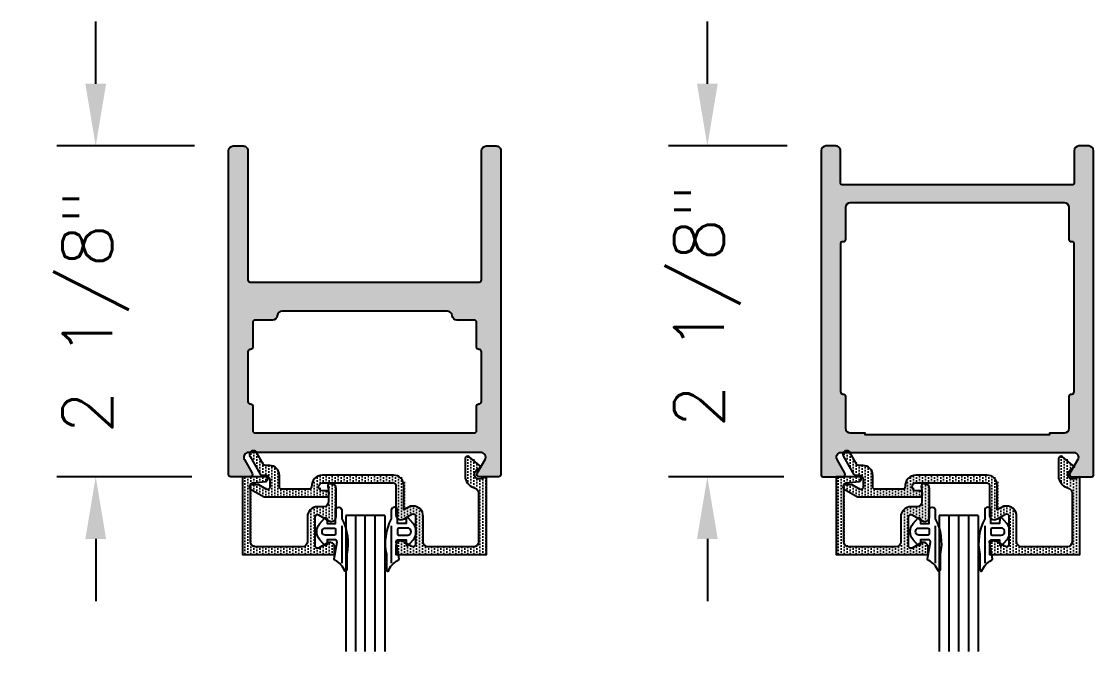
# Model space of a CAD drawing. Extents: x 0 to 130, y 0 to 90.
# Drawn here: x 65.844 to 67.566, y 35.912 to 36.924 of the extents above; entities that cross this region are included whole.
import ezdxf

# ---------------------------------------------------------------- set-up
doc = ezdxf.new("R2010")
doc.units = 0
doc.header["$MEASUREMENT"] = 0
doc.header["$PDMODE"] = 3
doc.layers.get('DEFPOINTS').update_dxf_attribs({"linetype": 'CONTINUOUS'})
for name, color, linetype in [('R-ANNO-DIMS', 3, 'CONTINUOUS'), ('R-DET1', 4, 'CONTINUOUS'), ('R-DET2', 2, 'CONTINUOUS'), ('R-OTLN', 1, 'CONTINUOUS'), ('R-PAT1', 5, 'CONTINUOUS')]:
    doc.layers.add(name, color=color, linetype=linetype)
doc.styles.get("Standard").update_dxf_attribs({"font": 'simplex'})
doc.dimstyles.new('1-4SIZE', dxfattribs={"dimtxt": 0.08, "dimasz": 0.1, "dimexe": 0.0625, "dimexo": 0.0625, "dimgap": 0.062, "dimtad": 0, "dimdec": 5, "dimlfac": 4, "dimzin": 4, "dimtxsty": 'STANDARD', "dimcen": 0, "dimclrd": 256, "dimclre": 256, "dimclrt": 256, "dimazin": 3, "dimtfac": 1, "dimtdec": 5, "dimtofl": 0, "dimtmove": 0, "dimatfit": 3, "dimtolj": 1, "dimtzin": 4})
pattern_1 = [(270, (67.69965221492336, 35.9707548607309), (-0.004843749999999998, -0.002421875000000001), [0, -0.00484375])]
pattern_2 = [(270, (68.6528192261848, 35.9707550257309), (-0.004843749999999998, -0.002421875000000001), [0, -0.00484375])]

# ---------------------------------------------------------------- blocks, each defined once
blk = doc.blocks.new('*D104')
at = {"layer": 'DEFPOINTS', "color": 0}
for p in [(66.94607389092829, 36.72442582564044), (67.13662533351925, 36.72442582564044), (67.13137533351924, 36.19317599064044)]:
    blk.add_point(p, dxfattribs=at)
at = {"layer": 'R-ANNO-DIMS'}
for p, q in [((66.94607389092829, 36.82442582564045), (66.94607389092829, 36.92442582564045)), ((67.07412533351925, 36.72442582564044), (66.88357389092829, 36.72442582564044)), ((67.06887533351924, 36.19317599064044), (66.88357389092829, 36.19317599064044)), ((66.94607389092829, 36.09317599064044), (66.94607389092829, 35.99317599064044))]:
    blk.add_line(p, q, dxfattribs=at)
for points in [[(66.92940722426162, 36.82442582564045), (66.96274055759496, 36.82442582564045), (66.94607389092829, 36.72442582564044)], [(66.92940722426162, 36.09317599064044), (66.96274055759496, 36.09317599064044), (66.94607389092829, 36.19317599064044)]]:
    blk.add_solid(points, dxfattribs=at)
at = {"layer": 'R-ANNO-DIMS', "insert": (66.94607389092828, 36.46750713732585), "char_height": 0.08, "attachment_point": 5, "rotation": 90}
blk.add_mtext('\\A1;2 1/8"', dxfattribs=at)
blk = doc.blocks.new('*D113')
at = {"layer": 'DEFPOINTS', "color": 0}
for p in [(65.96367594534264, 36.72442582564044), (66.1847083222578, 36.72442582564044), (66.1807083222578, 36.19317582564044)]:
    blk.add_point(p, dxfattribs=at)
at = {"layer": 'R-ANNO-DIMS'}
for p, q in [((65.96367594534264, 36.82442582564045), (65.96367594534264, 36.92442582564045)), ((66.1222083222578, 36.72442582564044), (65.90117594534264, 36.72442582564044)), ((66.1182083222578, 36.19317582564044), (65.90117594534264, 36.19317582564044)), ((65.96367594534264, 36.09317582564044), (65.96367594534264, 35.99317582564044))]:
    blk.add_line(p, q, dxfattribs=at)
for points in [[(65.94700927867598, 36.82442582564045), (65.98034261200931, 36.82442582564045), (65.96367594534264, 36.72442582564044)], [(65.94700927867598, 36.09317582564044), (65.98034261200931, 36.09317582564044), (65.96367594534264, 36.19317582564044)]]:
    blk.add_solid(points, dxfattribs=at)
at = {"layer": 'R-ANNO-DIMS', "insert": (65.96367594534263, 36.45788231052799), "char_height": 0.08, "attachment_point": 5, "rotation": 90}
blk.add_mtext('\\A1;2 1/8"', dxfattribs=at)

msp = doc.modelspace()

# ---------------------------------------------------------------- hatches: boundary and pattern name
at = {"layer": 'R-PAT1'}
h = msp.add_hatch(dxfattribs=at)
h.set_pattern_fill('DOTS', color=256, scale=0.0775, style=0)
h.set_pattern_definition([(0, (63.04525187209283, 31.365380256367), (0.002421875, 0.00484375), [0, -0.00484375])])
edge = h.paths.add_edge_path()
edge.add_arc((66.2119583222578, 36.50942582564044), 0.003749999999996589, 180, 270)
edge.add_line((66.2119583222578, 36.50567582564044), (66.5794583222578, 36.50567582564044))
edge.add_arc((66.5794583222578, 36.50942582564044), 0.003749999999996589, 270, 360)
edge.add_line((66.5832083222578, 36.50942582564044), (66.5832083222578, 36.71667582564044))
edge.add_arc((66.59097570507029, 36.71665844282794), 0.007767402263171064, 90.12822338655587, 179.871776613339, ccw=False)
edge.add_line((66.5909583222578, 36.72442582564044), (66.6067083222578, 36.72442582564044))
edge.add_arc((66.60673361295548, 36.71670111633811), 0.007724750703090478, -0.18758570754317816, 90.1875857075957, ccw=False)
edge.add_line((66.6144583222578, 36.71667582564044), (66.6144583222578, 36.19692582564044))
edge.add_arc((66.61074502860701, 36.19688911929124), 0.003713475069671388, -90.56635714547832, 0.566357145478321, ccw=False)
edge.add_line((66.6107083222578, 36.19317582564044), (66.5797083222578, 36.19317582564044))
edge.add_arc((66.57971442829641, 36.1969224496807), 0.00374662901589077, 150.3514626669654, 269.9066226211946, ccw=False)
edge.add_line((66.5764583222578, 36.19877582564044), (66.5890333222578, 36.22055082564044))
edge.add_arc((66.58232161222064, 36.22442582564044), 0.007750011395020438, 330.0000486379376, 450.0982526495542)
edge.add_line((66.5823083222578, 36.23217582564044), (66.2091083222578, 36.23217582564044))
edge.add_arc((66.20912002934736, 36.22442582564044), 0.007750008842308416, 90.08655049183369, 209.9999622579457)
edge.add_line((66.20240832225781, 36.22055082564044), (66.2149583222578, 36.19877582564044))
edge.add_arc((66.21173947610396, 36.19690082564044), 0.003725130274513927, -90.47917913653413, 30.221093848288092, ccw=False)
edge.add_line((66.2117083222578, 36.19317582564044), (66.1807083222578, 36.19317582564044))
edge.add_arc((66.1806716159086, 36.19688911929124), 0.003713475069671388, 179.4336428545217, 270.5663571454783, ccw=False)
edge.add_line((66.1769583222578, 36.19692582564044), (66.1769583222578, 36.71667582564044))
edge.add_arc((66.18472570507029, 36.71665844282794), 0.007767402263171064, 90.12822338655587, 179.871776613339, ccw=False)
edge.add_line((66.1847083222578, 36.72442582564044), (66.2004583222578, 36.72442582564044))
edge.add_arc((66.20048361295548, 36.71670111633811), 0.007724750703090478, -0.18758570754317816, 90.1875857075957, ccw=False)
edge.add_line((66.2082083222578, 36.71667582564044), (66.2082083222578, 36.50942582564044))
edge = h.paths.add_edge_path(flags=16)
edge.add_arc((66.5285029769203, 36.45116976701136), 0.007756060471041297, 4.66693222042862, 89.9605127751441)
edge.add_line((66.5285083222578, 36.45892582564044), (66.2629083222578, 36.45892582564044))
edge.add_arc((66.26295756245604, 36.45112217574131), 0.007803805247783229, 90.36152545747181, 175.0110295469661)
edge.add_arc((66.24745649245948, 36.45242807268496), 0.007752247260453669, 270.0135237846069, 355.35903121957654, ccw=False)
edge.add_line((66.2474583222578, 36.44467582564045), (66.2197083222578, 36.44467582564045))
edge.add_arc((66.2197083222578, 36.44092582564045), 0.003749999999996589, 90, 180.0000000001086)
edge.add_line((66.2159583222578, 36.44092582564044), (66.2159583222578, 36.40142582564044))
edge.add_arc((66.21224502860701, 36.40138911929124), 0.003713475069671388, -90.56635714547718, 0.566357145478321, ccw=False)
edge.add_line((66.21220832225781, 36.39767582564044), (66.2119583222578, 36.39767582564044))
edge.add_arc((66.2119639674191, 36.39392018047916), 0.003755649403941293, 90.0861220001852, 179.9138779999234)
edge.add_line((66.2082083222578, 36.39392582564044), (66.2082083222578, 36.31392582564044))
edge.add_arc((66.2119216159086, 36.31388911929123), 0.003713475069671388, 179.4336428545217, 270.5663571454783)
edge.add_line((66.2119583222578, 36.31017582564044), (66.21220832225781, 36.31017582564044))
edge.add_arc((66.21220267709651, 36.30642018047916), 0.003755649403941293, 0.08612200007661386, 89.91387799981482, ccw=False)
edge.add_line((66.2159583222578, 36.30642582564045), (66.2159583222578, 36.26717582564044))
edge.add_arc((66.2197083222578, 36.26717582564044), 0.003749999999996589, 179.9999999998914, 270)
edge.add_line((66.2197083222578, 36.26342582564044), (66.5717083222578, 36.26342582564044))
edge.add_arc((66.5717083222578, 36.26717582564044), 0.003749999999996589, 270, 360.0000000001086)
edge.add_line((66.5754583222578, 36.26717582564044), (66.5754583222578, 36.30642582564045))
edge.add_arc((66.5792139674191, 36.30642018047916), 0.003755649403948388, 90.08612200018518, 179.9138779999234, ccw=False)
edge.add_line((66.5792083222578, 36.31017582564044), (66.5794583222578, 36.31017582564044))
edge.add_arc((66.57949502860701, 36.31388911929123), 0.003713475069671388, 269.4336428545217, 360.5663571454783)
edge.add_line((66.5832083222578, 36.31392582564044), (66.5832083222578, 36.39392582564044))
edge.add_arc((66.57945267709651, 36.39392018047916), 0.003755649403948388, 0.08612200007662825, 89.9138779998148)
edge.add_line((66.5794583222578, 36.39767582564044), (66.5792083222578, 36.39767582564044))
edge.add_arc((66.57917161590859, 36.40138911929124), 0.003713475069678493, 179.4336428545217, 270.5663571454772, ccw=False)
edge.add_line((66.5754583222578, 36.40142582564044), (66.5754583222578, 36.44092582564044))
edge.add_arc((66.5717083222578, 36.44092582564045), 0.003749999999996589, 359.9999999998914, 450)
edge.add_line((66.5717083222578, 36.44467582564045), (66.54395832225781, 36.44467582564045))
edge.add_arc((66.54396015205613, 36.45242807268496), 0.007752247260462434, 184.6409687804235, 269.9864762153931, ccw=False)
h = msp.add_hatch(dxfattribs=at)
h.set_pattern_fill('DOTS', color=256, scale=0.0775, style=0)
h.set_pattern_definition([(0, (63.16465888591126, 31.365380256367), (0.002421875, 0.00484375), [0, -0.00484375])])
edge = h.paths.add_edge_path()
edge.add_line((67.13137533351924, 36.19317599064044), (67.1636252433068, 36.19317599064044))
edge.add_arc((67.1636252433068, 36.19692599064044), 0.003750000000003695, 270, 389.9997961064677)
edge.add_line((67.16687284524338, 36.1988009790835), (67.15431553941907, 36.22055104952479))
edge.add_arc((67.16102725008798, 36.22442602564044), 0.007749999999999205, 90, 209.9997961065231, ccw=False)
edge.add_line((67.16102725008798, 36.23217602564044), (67.34762533351925, 36.23217602564044))
edge.add_line((67.34762533351925, 36.23217602564044), (67.53422344195086, 36.23217602564044))
edge.add_arc((67.53422344195086, 36.22442602564044), 0.007750000000001478, -30.000043071812797, 90, ccw=False)
edge.add_line((67.54093513591717, 36.22055102059496), (67.52837772987695, 36.1988009930818))
edge.add_arc((67.53162532373162, 36.19692599064044), 0.003749999999999861, 149.9999569281244, 270)
edge.add_line((67.53162532373162, 36.19317599064044), (67.56387533351925, 36.19317599064044))
edge.add_arc((67.56387533351925, 36.19567599064044), 0.002499999999997726, 270, 360)
edge.add_line((67.56637533351925, 36.19567599064044), (67.56637533351925, 36.71667607564044))
edge.add_arc((67.55862533351925, 36.71667607564044), 0.007750000000001478, 0, 90)
edge.add_line((67.55862533351925, 36.72442607564044), (67.54287533351925, 36.72442607564044))
edge.add_arc((67.54287533351925, 36.71667607564044), 0.007750000000001478, 90, 180)
edge.add_line((67.53512533351925, 36.71667607564044), (67.53512533351925, 36.66442607564044))
edge.add_arc((67.53262533351925, 36.66442607564044), 0.002499999999997726, -90, 0, ccw=False)
edge.add_line((67.53262533351925, 36.66192607564044), (67.34762533351925, 36.66192607564044))
edge.add_line((67.34762533351925, 36.66192607564044), (67.16262533351924, 36.66192607564044))
edge.add_arc((67.16262533351924, 36.66442607564044), 0.002499999999997726, 180, 270, ccw=False)
edge.add_line((67.16012533351925, 36.66442607564044), (67.16012533351925, 36.71667607563947))
edge.add_arc((67.1523753950262, 36.71667613714741), 0.007749938493293139, 359.9995452679559, 450.0004547247423)
edge.add_line((67.15237533351925, 36.72442607564044), (67.13662533351925, 36.72442582564044))
edge.add_arc((67.13662551030284, 36.71667564884713), 0.007750176795331929, 90.00130693191701, 179.9968447873835)
edge.add_line((67.12887533351925, 36.71667607564044), (67.12887533351925, 36.19567599064044))
edge.add_arc((67.13137533351924, 36.19567599064044), 0.002499999999997726, 180, 270)
edge = h.paths.add_edge_path(flags=16)
edge.add_arc((67.16387533351924, 36.32967605064044), 0.003749999999996589, 180, 270)
edge.add_line((67.16387533351924, 36.32592605064044), (67.16412533351925, 36.32592600064044))
edge.add_arc((67.16412533351925, 36.32217600064044), 0.003750000000003695, 0, 90, ccw=False)
edge.add_line((67.16787533351925, 36.32217600064044), (67.16787533351925, 36.27117602564044))
edge.add_arc((67.17562533351924, 36.27117602564044), 0.007749999999987267, 180, 270.000000000105)
edge.add_line((67.17562533351925, 36.26342602564044), (67.19912533351925, 36.26342602564044))
edge.add_line((67.19912533351925, 36.26342602564044), (67.19912533351925, 36.26092597564044))
edge.add_line((67.19912533351925, 36.26092597564044), (67.34762533351925, 36.26092597564044))
edge.add_line((67.34762533351925, 36.26092597564044), (67.49612533351925, 36.26092597564044))
edge.add_line((67.49612533351925, 36.26092597564044), (67.49612533351925, 36.26342602564044))
edge.add_line((67.49612533351925, 36.26342602564044), (67.51962533351924, 36.26342602564044))
edge.add_arc((67.51962533351924, 36.27117602564044), 0.007750000000001478, 270, 360)
edge.add_line((67.52737533351925, 36.27117602564044), (67.52737533351925, 36.32217600064044))
edge.add_arc((67.53112529084191, 36.32217601831797), 0.003749957322709918, 89.99934793103392, 180.0002700958181, ccw=False)
edge.add_line((67.53112533351924, 36.32592597564044), (67.53137533351924, 36.32592597564044))
edge.add_arc((67.53137520548314, 36.32967610367474), 0.003750128036476558, 270.0019561805955, 359.9991897233774)
edge.add_line((67.53512533351925, 36.32967605064044), (67.53512533351925, 36.56817607564044))
edge.add_arc((67.53262533351925, 36.56817607564044), 0.002499999999997726, 0, 90)
edge.add_line((67.53262533351925, 36.57067607564044), (67.52987533351924, 36.57067607564044))
edge.add_arc((67.52987533351924, 36.57317607564044), 0.002499999999997726, 180, 270, ccw=False)
edge.add_line((67.52737533351925, 36.57317607564044), (67.52737533351925, 36.62542607564044))
edge.add_arc((67.51962533351924, 36.62542607564044), 0.007750000000001478, 0, 90)
edge.add_line((67.51962533351924, 36.63317607564044), (67.34762533351925, 36.63317607564044))
edge.add_line((67.34762533351925, 36.63317607564044), (67.17562533351925, 36.63317607564044))
edge.add_arc((67.17562533351925, 36.62542607564044), 0.007750000000001478, 90, 180)
edge.add_line((67.16787533351925, 36.62542607564044), (67.16787533351925, 36.57317607564044))
edge.add_arc((67.16537533351925, 36.57317607564044), 0.002499999999997726, -90, 0, ccw=False)
edge.add_line((67.16537533351925, 36.57067607564044), (67.16262533351924, 36.57067607564044))
edge.add_arc((67.16262533351924, 36.56817607564044), 0.002499999999997726, 90, 180)
edge.add_line((67.16012533351925, 36.56817607564044), (67.16012533351925, 36.32967605064044))
h = msp.add_hatch(dxfattribs=at)
h.set_pattern_fill('DOTS', color=256, scale=0.0775, angle=270, style=0)
h.set_pattern_definition(pattern_1)
edge = h.paths.add_edge_path()
edge.add_arc((66.33521239774785, 36.16600614927156), 0.004999999999999915, 367.4232191139222, 450.0000000000013)
edge.add_line((66.33521239774785, 36.17100614927156), (66.32971264774785, 36.17100609927157))
edge.add_arc((66.32971264774785, 36.17725609927156), 0.006249999999999645, 90.00229183117938, 270, ccw=False)
edge.add_line((66.32971239774785, 36.18350609926656), (66.38731732274786, 36.18350612427156))
edge.add_line((66.38731732274786, 36.18350612427156), (66.44394172274787, 36.18350617427156))
edge.add_arc((66.44394172274785, 36.17975617427156), 0.003750000000000142, 360, 450, ccw=False)
edge.add_line((66.44769172274786, 36.17975617427156), (66.44769209504528, 36.13212967427156))
edge.add_arc((66.45544209774786, 36.13212967427156), 0.007750002702580194, 180, 299.9999884644395)
edge.add_line((66.45931709774786, 36.12541797427156), (66.47331672274785, 36.13350089927157))
edge.add_arc((66.47519172274785, 36.13025332427156), 0.003749982450708966, 0, 120.0001548077444, ccw=False)
edge.add_line((66.47894170519857, 36.13025332427156), (66.47894172274786, 36.08475613927156))
edge.add_arc((66.47519172274785, 36.08475613927156), 0.003750000000000031, 239.9999406858392, 360, ccw=False)
edge.add_line((66.47331671938585, 36.08150854594842), (66.45931711106162, 36.08959138233169))
edge.add_arc((66.45544209774786, 36.08287966427156), 0.007750025000000102, 419.9999930530543, 540)
edge.add_line((66.44769207274786, 36.08287966427156), (66.44769252274786, 36.06850612427156))
edge.add_line((66.44769252274786, 36.06850612427156), (66.59294189774786, 36.06850612427156))
edge.add_line((66.59294189774785, 36.06850612427156), (66.59294189774785, 36.19350612427156))
edge.add_line((66.59294189774785, 36.19350612427156), (66.58431865524786, 36.19005962427156))
edge.add_arc((66.58144249274785, 36.19725614927156), 0.007749985987215473, 127.4749083480024, 291.78460924861974, ccw=False)
edge.add_line((66.5767272932704, 36.20340669206792), (66.58446564024786, 36.20941299927156))
edge.add_line((66.58446564024786, 36.20941299927156), (66.56510301725973, 36.22565981773229))
edge.add_arc((66.56269229774786, 36.22278737427156), 0.003750000000000074, 409.9946948706503, 540)
edge.add_line((66.55894229774785, 36.22278737427156), (66.55894313474887, 36.19139597088585))
edge.add_arc((66.58144245350829, 36.19725612720593), 0.02324996294046765, 194.5988618965193, 253.6051380217338)
edge.add_arc((66.57269253024785, 36.16751664927156), 0.007750000041332223, 360, 433.6050192300917, ccw=False)
edge.add_line((66.58044253028919, 36.16751664927156), (66.58044253024786, 36.08875608677156))
edge.add_arc((66.57269253024785, 36.08875608677156), 0.007749999999999924, 270.0000184825094, 360, ccw=False)
edge.add_line((66.57269253274785, 36.08100608677156), (66.49919189774785, 36.08100608677156))
edge.add_arc((66.49919189774785, 36.08875608677156), 0.007750000000000146, 179.9999630349812, 270, ccw=False)
edge.add_line((66.49144189774786, 36.08875609177156), (66.49144172179963, 36.13025332427156))
edge.add_arc((66.47519172274785, 36.13025332427156), 0.01624999905176916, 360.0000000000016, 450.2454029956555)
edge.add_line((66.47512212274785, 36.14650317427156), (66.47083724774785, 36.14650332427156))
edge.add_line((66.47083724774785, 36.14650332427156), (66.46019234774785, 36.14035744927156))
edge.add_line((66.46019234774785, 36.14035744927156), (66.46019172274785, 36.17975609927156))
edge.add_arc((66.44394172274785, 36.17975609927156), 0.01624999999999999, 360.0000000000016, 450)
edge.add_line((66.44394172274785, 36.19600609927156), (66.32971264774785, 36.19600620301128))
edge.add_arc((66.32971264774785, 36.17850614927156), 0.01750005373972074, 90.00000000000037, 183.372319723711)
edge.add_arc((66.30849855368982, 36.17725689651336), 0.003750791472238998, 270.005255710304, 363.3599374039822, ccw=False)
edge.add_line((66.30849889774785, 36.1735061050569), (66.26419214774785, 36.17350612427156))
edge.add_arc((66.26419214774785, 36.17725609927156), 0.00374997499999985, 180, 270, ccw=False)
edge.add_line((66.26044217274786, 36.17725609927156), (66.26044239774785, 36.19600612427156))
edge.add_arc((66.24494239774785, 36.19600612427156), 0.01549999999999996, 360.0000000000016, 450)
edge.add_line((66.24494239774785, 36.21150612427156), (66.23817789774785, 36.21150614927156))
edge.add_arc((66.23817789774786, 36.21525614927156), 0.003750000000000142, 210.0007277808301, 270, ccw=False)
edge.add_line((66.2349303263005, 36.2133811080202), (66.22412182055045, 36.23210170525753))
edge.add_arc((66.21869239774786, 36.22900612427156), 0.006249900288004437, 389.6895913246436, 570.3387913391537)
edge.add_line((66.21329839774785, 36.22584922427156), (66.2294448263005, 36.1978811080202))
edge.add_arc((66.23269239774785, 36.19975614927156), 0.0037500000000001, 210.0007277808301, 270)
edge.add_line((66.23269239774785, 36.19600614927156), (66.23719189774785, 36.19600614927156))
edge.add_arc((66.23719189774786, 36.18825614927156), 0.007750000000000146, 360, 450, ccw=False)
edge.add_line((66.24494189774785, 36.18825614927156), (66.24494139774785, 36.17675632427156))
edge.add_arc((66.24119164774785, 36.17675632427156), 0.003749749999999885, 240.0002271632789, 360, ccw=False)
edge.add_line((66.2393167856229, 36.17350893808034), (66.22719639774785, 36.18050612427156))
edge.add_line((66.22719639774786, 36.18050612427156), (66.21619189774786, 36.18050615337289))
edge.add_arc((66.21619189774785, 36.17675614927156), 0.003750004101330973, 450, 600.0000361788711)
edge.add_line((66.21431689774785, 36.17350854927156), (66.23597214774784, 36.16100622427156))
edge.add_line((66.23597214774786, 36.16100622427156), (66.33521239774785, 36.1610062445024))
edge.add_arc((66.33521239774785, 36.16600614927156), 0.00499990476915535, 269.9999999999974, 367.42321911392)
h = msp.add_hatch(dxfattribs=at)
h.set_pattern_fill('DOTS', color=256, scale=0.0775, angle=270, style=0)
h.set_pattern_definition(pattern_2)
edge = h.paths.add_edge_path()
edge.add_arc((67.2883794090093, 36.16600631427156), 0.004999999999999915, 367.4232191139222, 450.0000000000013)
edge.add_line((67.2883794090093, 36.17100631427156), (67.2828796590093, 36.17100626427155))
edge.add_arc((67.2828796590093, 36.17725626427156), 0.006249999999999645, 90.00229183117938, 270, ccw=False)
edge.add_line((67.2828794090093, 36.18350626426656), (67.34048433400929, 36.18350628927156))
edge.add_line((67.34048433400929, 36.18350628927156), (67.3971087340093, 36.18350633927156))
edge.add_arc((67.3971087340093, 36.17975633927156), 0.003750000000000142, 360, 450, ccw=False)
edge.add_line((67.40085873400929, 36.17975633927156), (67.40085910630671, 36.13212983927156))
edge.add_arc((67.40860910900929, 36.13212983927156), 0.007750002702580194, 180, 299.9999884644395)
edge.add_line((67.4124841090093, 36.12541813927156), (67.4264837340093, 36.13350106427156))
edge.add_arc((67.4283587340093, 36.13025348927156), 0.003749982450708966, 0, 120.0001548077444, ccw=False)
edge.add_line((67.43210871646001, 36.13025348927156), (67.4321087340093, 36.08475630427156))
edge.add_arc((67.4283587340093, 36.08475630427156), 0.003750000000000031, 239.9999406858392, 360, ccw=False)
edge.add_line((67.42648373064729, 36.08150871094842), (67.41248412232306, 36.08959154733169))
edge.add_arc((67.40860910900929, 36.08287982927156), 0.007750025000000102, 419.9999930530543, 540)
edge.add_line((67.4008590840093, 36.08287982927156), (67.4008595340093, 36.06850628927156))
edge.add_line((67.4008595340093, 36.06850628927156), (67.5461089090093, 36.06850628927156))
edge.add_line((67.54610890900929, 36.06850628927156), (67.54610890900929, 36.19350628927156))
edge.add_line((67.54610890900929, 36.19350628927156), (67.5374856665093, 36.19005978927156))
edge.add_arc((67.5346095040093, 36.19725631427156), 0.007749985987215473, 127.4749083480024, 291.78460924861974, ccw=False)
edge.add_line((67.52989430453184, 36.20340685706792), (67.5376326515093, 36.20941316427157))
edge.add_line((67.5376326515093, 36.20941316427156), (67.51827002852117, 36.22565998273229))
edge.add_arc((67.5158593090093, 36.22278753927156), 0.003750000000000074, 409.9946948706503, 540)
edge.add_line((67.51210930900929, 36.22278753927156), (67.51211014601031, 36.19139613588585))
edge.add_arc((67.53460946476973, 36.19725629220593), 0.02324996294046765, 194.5988618965193, 253.6051380217338)
edge.add_arc((67.52585954150929, 36.16751681427156), 0.007750000041332223, 360, 433.6050192300917, ccw=False)
edge.add_line((67.53360954155063, 36.16751681427156), (67.53360954150929, 36.08875625177156))
edge.add_arc((67.52585954150929, 36.08875625177156), 0.007749999999999924, 270.0000184825094, 360, ccw=False)
edge.add_line((67.5258595440093, 36.08100625177156), (67.45235890900929, 36.08100625177156))
edge.add_arc((67.45235890900929, 36.08875625177156), 0.007750000000000146, 179.9999630349812, 270, ccw=False)
edge.add_line((67.4446089090093, 36.08875625677156), (67.44460873306107, 36.13025348927156))
edge.add_arc((67.4283587340093, 36.13025348927156), 0.01624999905176916, 360.0000000000016, 450.2454029956555)
edge.add_line((67.42828913400929, 36.14650333927156), (67.4240042590093, 36.14650348927156))
edge.add_line((67.4240042590093, 36.14650348927156), (67.41335935900929, 36.14035761427156))
edge.add_line((67.41335935900929, 36.14035761427156), (67.4133587340093, 36.17975626427156))
edge.add_arc((67.3971087340093, 36.17975626427156), 0.01624999999999999, 360.0000000000016, 450)
edge.add_line((67.3971087340093, 36.19600626427156), (67.2828796590093, 36.19600636801128))
edge.add_arc((67.2828796590093, 36.17850631427156), 0.01750005373972074, 90.00000000000037, 183.372319723711)
edge.add_arc((67.26166556495126, 36.17725706151336), 0.003750791472238998, 270.005255710304, 363.3599374039822, ccw=False)
edge.add_line((67.2616659090093, 36.1735062700569), (67.21735915900929, 36.17350628927156))
edge.add_arc((67.21735915900929, 36.17725626427156), 0.00374997499999985, 180, 270, ccw=False)
edge.add_line((67.2136091840093, 36.17725626427156), (67.21360940900931, 36.19600628927157))
edge.add_arc((67.19810940900929, 36.19600628927156), 0.01549999999999996, 360.0000000000016, 450)
edge.add_line((67.19810940900929, 36.21150628927156), (67.19134490900929, 36.21150631427156))
edge.add_arc((67.1913449090093, 36.21525631427156), 0.003750000000000142, 210.0007277808301, 270, ccw=False)
edge.add_line((67.18809733756194, 36.2133812730202), (67.1772888318119, 36.23210187025752))
edge.add_arc((67.1718594090093, 36.22900628927156), 0.006249900288004437, 389.6895913246436, 570.3387913391537)
edge.add_line((67.16646540900929, 36.22584938927156), (67.18261183756194, 36.1978812730202))
edge.add_arc((67.1858594090093, 36.19975631427156), 0.0037500000000001, 210.0007277808301, 270)
edge.add_line((67.1858594090093, 36.19600631427156), (67.19035890900929, 36.19600631427156))
edge.add_arc((67.19035890900929, 36.18825631427156), 0.007750000000000146, 360, 450, ccw=False)
edge.add_line((67.19810890900929, 36.18825631427156), (67.1981084090093, 36.17675648927156))
edge.add_arc((67.1943586590093, 36.17675648927156), 0.003749749999999885, 240.0002271632789, 360, ccw=False)
edge.add_line((67.19248379688435, 36.17350910308034), (67.18036340900929, 36.18050628927156))
edge.add_line((67.18036340900929, 36.18050628927156), (67.16935890900929, 36.18050631837289))
edge.add_arc((67.16935890900929, 36.17675631427156), 0.003750004101330973, 450, 600.0000361788711)
edge.add_line((67.16748390900929, 36.17350871427156), (67.18913915900929, 36.16100638927156))
edge.add_line((67.1891391590093, 36.16100638927156), (67.2883794090093, 36.16100640950241))
edge.add_arc((67.2883794090093, 36.16600631427156), 0.00499990476915535, 269.9999999999974, 367.42321911392)
h = msp.add_hatch(dxfattribs=at)
h.set_pattern_fill('DOTS', color=256, scale=0.0775, angle=270, style=0)
h.set_pattern_definition(pattern_1)
edge = h.paths.add_edge_path()
edge.add_line((66.21715889774785, 36.18346952427156), (66.23857289461665, 36.18609887477372))
edge.add_arc((66.23811589774786, 36.18982089927156), 0.00374997500000018, 276.9998441811608, 450)
edge.add_line((66.23811589774786, 36.19357087427156), (66.20136614774786, 36.19357084927156))
edge.add_line((66.20136614774785, 36.19357084927156), (66.20136614774785, 36.06857085492156))
edge.add_line((66.20136614774785, 36.06857085492156), (66.34911599774784, 36.06857085492156))
edge.add_line((66.34911599774786, 36.06857085492156), (66.34911639612031, 36.08039748927156))
edge.add_arc((66.34136639774786, 36.08039748927156), 0.007749998372453049, 360, 480.000006946947)
edge.add_line((66.33749139774785, 36.08710918427156), (66.32349089774786, 36.07902624677156))
edge.add_arc((66.32161589774786, 36.08227384427156), 0.003750001936267104, 180.0000381971834, 299.9999829196895, ccw=False)
edge.add_line((66.3178658958116, 36.08227384177156), (66.31786589774786, 36.12906122427156))
edge.add_arc((66.32161589774785, 36.12906122427156), 0.003750000000000031, 60.00003617886853, 180, ccw=False)
edge.add_line((66.32349089569719, 36.1323088207197), (66.33999091159964, 36.12278252326295))
edge.add_arc((66.34386599774786, 36.12949419927156), 0.007750025000000196, 239.9993712869305, 360)
edge.add_line((66.35161602274786, 36.12949419927156), (66.35161599774786, 36.17457079927156))
edge.add_arc((66.34386599774786, 36.17457079927156), 0.007750000000000035, 360, 450)
edge.add_line((66.34386599774786, 36.18232079927156), (66.34201964774786, 36.1823208278076))
edge.add_arc((66.34201964774786, 36.17857087427156), 0.003749953536045236, 90.00000000000341, 188.0502612881459)
edge.add_line((66.33830664774786, 36.17804572427156), (66.33911564774786, 36.17232084927156))
edge.add_line((66.33911564774786, 36.17232084927156), (66.33911614774786, 36.15306114927156))
edge.add_arc((66.33136614774786, 36.15306114927156), 0.007749999999999813, 269.9999999999992, 360, ccw=False)
edge.add_line((66.33136614774786, 36.14531114927156), (66.32166314788934, 36.14531119792797))
edge.add_arc((66.32161589774786, 36.12906122427156), 0.01625004235102176, 449.8334012032434, 540.1308104447163)
edge.add_line((66.30536589774786, 36.12902412427156), (66.30536564774786, 36.08882081677156))
edge.add_arc((66.29761564774786, 36.08882081677156), 0.007749999999999813, 269.9999999999992, 360, ccw=False)
edge.add_line((66.29761564774786, 36.08107081677156), (66.22161639774787, 36.08107081677156))
edge.add_arc((66.22161639774785, 36.08882081677156), 0.007750000000000146, 180, 270, ccw=False)
edge.add_line((66.21386639774785, 36.08882081677156), (66.21386564774785, 36.17974747427156))
edge.add_arc((66.21761564774786, 36.17974747427156), 0.003750000000000031, 96.99984418116179, 180, ccw=False)
h = msp.add_hatch(dxfattribs=at)
h.set_pattern_fill('DOTS', color=256, scale=0.0775, angle=270, style=0)
h.set_pattern_definition(pattern_2)
edge = h.paths.add_edge_path()
edge.add_line((67.17032590900929, 36.18346968927156), (67.1917399058781, 36.18609903977372))
edge.add_arc((67.19128290900929, 36.18982106427156), 0.00374997500000018, 276.9998441811608, 450)
edge.add_line((67.19128290900929, 36.19357103927156), (67.15453315900929, 36.19357101427156))
edge.add_line((67.15453315900929, 36.19357101427156), (67.15453315900929, 36.06857101992156))
edge.add_line((67.15453315900929, 36.06857101992156), (67.30228300900929, 36.06857101992156))
edge.add_line((67.3022830090093, 36.06857101992156), (67.30228340738175, 36.08039765427156))
edge.add_arc((67.29453340900929, 36.08039765427156), 0.007749998372453049, 360, 480.000006946947)
edge.add_line((67.2906584090093, 36.08710934927156), (67.2766579090093, 36.07902641177156))
edge.add_arc((67.2747829090093, 36.08227400927156), 0.003750001936267104, 180.0000381971834, 299.9999829196895, ccw=False)
edge.add_line((67.27103290707304, 36.08227400677156), (67.2710329090093, 36.12906138927156))
edge.add_arc((67.27478290900929, 36.12906138927156), 0.003750000000000031, 60.00003617886853, 180, ccw=False)
edge.add_line((67.27665790695863, 36.1323089857197), (67.29315792286108, 36.12278268826295))
edge.add_arc((67.2970330090093, 36.12949436427156), 0.007750025000000196, 239.9993712869305, 360)
edge.add_line((67.30478303400929, 36.12949436427156), (67.30478300900928, 36.17457096427156))
edge.add_arc((67.2970330090093, 36.17457096427156), 0.007750000000000035, 360, 450)
edge.add_line((67.2970330090093, 36.18232096427156), (67.2951866590093, 36.1823209928076))
edge.add_arc((67.29518665900929, 36.17857103927156), 0.003749953536045236, 90.00000000000341, 188.0502612881459)
edge.add_line((67.2914736590093, 36.17804588927156), (67.2922826590093, 36.17232101427156))
edge.add_line((67.29228265900929, 36.17232101427156), (67.29228315900929, 36.15306131427156))
edge.add_arc((67.2845331590093, 36.15306131427156), 0.007749999999999813, 269.9999999999992, 360, ccw=False)
edge.add_line((67.2845331590093, 36.14531131427156), (67.27483015915078, 36.14531136292797))
edge.add_arc((67.2747829090093, 36.12906138927156), 0.01625004235102176, 449.8334012032434, 540.1308104447163)
edge.add_line((67.25853290900929, 36.12902428927156), (67.25853265900929, 36.08882098177156))
edge.add_arc((67.2507826590093, 36.08882098177156), 0.007749999999999813, 269.9999999999992, 360, ccw=False)
edge.add_line((67.2507826590093, 36.08107098177156), (67.17478340900931, 36.08107098177156))
edge.add_arc((67.1747834090093, 36.08882098177156), 0.007750000000000146, 180, 270, ccw=False)
edge.add_line((67.16703340900929, 36.08882098177156), (67.1670326590093, 36.17974763927156))
edge.add_arc((67.17078265900929, 36.17974763927156), 0.003750000000000031, 96.99984418116179, 180, ccw=False)

# ---------------------------------------------------------------- linework, layer by layer
at = {"layer": 'R-DET1'}
for points in [[(66.33838465383624, 36.16625711294402, 0.3767558748450491), (66.33342655940353, 36.17061112564044), (66.32792680940354, 36.17061107564044, -0.9999800002000091), (66.32792655940354, 36.18311107563544), (66.38553148440354, 36.18311110064045), (66.44215588440353, 36.18311115064044, -0.414213562373095), (66.44590588440354, 36.17936115064045), (66.44590625670095, 36.13173465064044, 0.5773502020784552), (66.45753125940354, 36.12502295064044), (66.47153088440353, 36.13310587564044, -0.5773511698249313), (66.47715586685425, 36.12985830064044), (66.47715588440354, 36.08436111564044, -0.57735061426548), (66.47153088104153, 36.0811135223173), (66.45753127271732, 36.08919635870058, 0.5773503096053207), (66.44590623440354, 36.08248464064044), (66.44590668440354, 36.06811110064044), (66.59115605940353, 36.06811110064044), (66.59115605940353, 36.19311110064044), (66.58253281690354, 36.18966460064044, -0.871661996115411), (66.57494145492608, 36.2030116684368), (66.58267980190354, 36.20901797564044), (66.56331717891541, 36.22526479410117, 0.6371028040913633), (66.55715645940353, 36.22239235064044), (66.55715729640457, 36.19100094725474, 0.2633073115942851), (66.57309418690353, 36.17455650064044, -0.33268004853194), (66.57865669194487, 36.16712162564044), (66.57865669190353, 36.08836106314044, -0.4142134678914144), (66.57090669440353, 36.08061106314045), (66.49740605940353, 36.08061106314045, -0.414213751336475), (66.48965605940354, 36.08836106814044), (66.4896558834553, 36.12985830064044, 0.4154686075962968), (66.47333628440353, 36.14610815064044), (66.46905140940353, 36.14610830064044), (66.45840650940353, 36.13996242564044), (66.45840588440353, 36.17936107564044, 0.414213562373095), (66.44215588440353, 36.19561107564044), (66.32792680940354, 36.19561117938017, 0.4315596713057824), (66.31045705940353, 36.17708170064044, -0.4314683805151897), (66.30671305940353, 36.17311108142578), (66.26240630940353, 36.17311110064044, -0.414213562373095), (66.25865633440354, 36.17686107564045), (66.25865655940353, 36.19561110064044, 0.414213562373095), (66.24315655940353, 36.21111110064044), (66.23639205940354, 36.21111112564044, -0.2679457888973785), (66.23314448795618, 36.21298608438908), (66.22233598220613, 36.23170668162641, 1.005681447737971), (66.21151255940353, 36.22545420064044), (66.22765898795618, 36.19748608438908, 0.2679457888973763), (66.23090655940354, 36.19561112564044), (66.23540605940354, 36.19561112564044, -0.414213562373095), (66.24315605940353, 36.18786112564045), (66.24315555940353, 36.17636130064044, -0.5773489476079768), (66.23753094727859, 36.17311391444922), (66.22541055940354, 36.18011110064045), (66.21440605940353, 36.18011112974177, 0.7673272387856588), (66.21253105940353, 36.17311352564045), (66.23418630940354, 36.16061120064045), (66.33342655940353, 36.16061122087129, 0.4526903691078097), (66.33838455940354, 36.16625710064044)], [(67.29155166509769, 36.16625727794403, 0.3767558748450491), (67.28659357066498, 36.17061129064044), (67.28109382066498, 36.17061124064044, -0.9999800002000091), (67.28109357066498, 36.18311124063544), (67.33869849566497, 36.18311126564044), (67.39532289566498, 36.18311131564045, -0.414213562373095), (67.39907289566497, 36.17936131564044), (67.3990732679624, 36.13173481564044, 0.5773502020784552), (67.41069827066498, 36.12502311564045), (67.42469789566498, 36.13310604064044, -0.5773511698249313), (67.43032287811569, 36.12985846564045), (67.43032289566497, 36.08436128064044, -0.57735061426548), (67.42469789230297, 36.08111368731731), (67.41069828397875, 36.08919652370057, 0.5773503096053207), (67.39907324566498, 36.08248480564044), (67.39907369566498, 36.06811126564044), (67.54432307066497, 36.06811126564044), (67.54432307066497, 36.19311126564044), (67.53569982816498, 36.18966476564044, -0.871661996115411), (67.52810846618752, 36.2030118334368), (67.53584681316498, 36.20901814064045), (67.51648419017684, 36.22526495910117, 0.6371028040913633), (67.51032347066497, 36.22239251564044), (67.51032430766601, 36.19100111225473, 0.2633073115942851), (67.52626119816497, 36.17455666564044, -0.33268004853194), (67.53182370320631, 36.16712179064044), (67.53182370316497, 36.08836122814044, -0.4142134678914144), (67.52407370566497, 36.08061122814044), (67.45057307066497, 36.08061122814044, -0.414213751336475), (67.44282307066499, 36.08836123314045), (67.44282289471674, 36.12985846564045, 0.4154686075962968), (67.42650329566497, 36.14610831564044), (67.42221842066498, 36.14610846564045), (67.41157352066497, 36.13996259064044), (67.41157289566497, 36.17936124064045, 0.414213562373095), (67.39532289566498, 36.19561124064045), (67.28109382066498, 36.19561134438016, 0.4315596713057824), (67.26362407066497, 36.17708186564045, -0.4314683805151897), (67.25988007066498, 36.17311124642578), (67.21557332066497, 36.17311126564044, -0.414213562373095), (67.21182334566498, 36.17686124064044), (67.21182357066498, 36.19561126564044, 0.414213562373095), (67.19632357066497, 36.21111126564044), (67.18955907066498, 36.21111129064045, -0.2679457888973785), (67.18631149921762, 36.21298624938908), (67.17550299346757, 36.23170684662641, 1.005681447737971), (67.16467957066497, 36.22545436564045), (67.18082599921762, 36.19748624938908, 0.2679457888973763), (67.18407357066498, 36.19561129064044), (67.18857307066497, 36.19561129064044, -0.414213562373095), (67.19632307066497, 36.18786129064044), (67.19632257066498, 36.17636146564044, -0.5773489476079768), (67.19069795854003, 36.17311407944922), (67.17857757066497, 36.18011126564044), (67.16757307066497, 36.18011129474177, 0.7673272387856588), (67.16569807066497, 36.17311369064044), (67.18735332066498, 36.16061136564044), (67.28659357066498, 36.16061138587128, 0.4526903691078097), (67.29155157066498, 36.16625726564044)], [(66.21537305940353, 36.18307450064044), (66.23678705627233, 36.1857038511426, 0.9407073484462662), (66.23633005940354, 36.19317585064044), (66.19958030940353, 36.19317582564044), (66.19958030940353, 36.06817583129045), (66.34733015940354, 36.06817583129045), (66.34733055777599, 36.08000246564044, 0.577350309605322), (66.33570555940354, 36.08671416064044), (66.32170505940354, 36.07863122314044, -0.5773499475982407), (66.31608005746727, 36.08187881814044), (66.31608005940353, 36.12866620064044, -0.5773500587095053), (66.32170505735287, 36.13191379708859), (66.33820507325532, 36.12238749963183, 0.5773539268997977), (66.34983018440354, 36.12909917564044), (66.34983015940354, 36.17417577564044, 0.414213562373095), (66.34208015940354, 36.18192577564044), (66.34023380940354, 36.18192580417649, 0.4559911351790257), (66.33652080940354, 36.17765070064044), (66.33732980940354, 36.17192582564044), (66.33733030940354, 36.15266612564044, -0.414213562373095), (66.32958030940354, 36.14491612564044), (66.31987730954502, 36.14491617429685, 0.4157347223605669), (66.30358005940354, 36.12862910064044), (66.30357980940354, 36.08842579314044, -0.414213562373095), (66.29582980940354, 36.08067579314044), (66.21983055940353, 36.08067579314044, -0.414213562373095), (66.21208055940353, 36.08842579314044), (66.21207980940353, 36.17935245064044, -0.3788668861742499), (66.21537280948807, 36.18307449995194)], [(67.16854007066497, 36.18307466564044), (67.18995406753378, 36.1857040161426, 0.9407073484462662), (67.18949707066497, 36.19317601564044), (67.15274732066497, 36.19317599064044), (67.15274732066497, 36.06817599629044), (67.30049717066498, 36.06817599629044), (67.30049756903743, 36.08000263064044, 0.577350309605322), (67.28887257066498, 36.08671432564044), (67.27487207066497, 36.07863138814044, -0.5773499475982407), (67.2692470687287, 36.08187898314044), (67.26924707066497, 36.12866636564044, -0.5773500587095053), (67.27487206861431, 36.13191396208858), (67.29137208451677, 36.12238766463183, 0.5773539268997977), (67.30299719566497, 36.12909934064044), (67.30299717066498, 36.17417594064045, 0.414213562373095), (67.29524717066498, 36.18192594064044), (67.29340082066497, 36.18192596917649, 0.4559911351790257), (67.28968782066498, 36.17765086564044), (67.29049682066497, 36.17192599064045), (67.29049732066498, 36.15266629064044, -0.414213562373095), (67.28274732066498, 36.14491629064045), (67.27304432080646, 36.14491633929686, 0.4157347223605669), (67.25674707066497, 36.12862926564044), (67.25674682066497, 36.08842595814044, -0.414213562373095), (67.24899682066498, 36.08067595814045), (67.17299757066498, 36.08067595814045, -0.414213562373095), (67.16524757066497, 36.08842595814044), (67.16524682066498, 36.17935261564044, -0.3788668861742499), (67.16853982074952, 36.18307466495195)]]:
    msp.add_lwpolyline(points, format="xyb", dxfattribs=at)
at = {"layer": 'R-DET2'}
for p, q in [((66.36536842190354, 36.13064346596544), (66.36536830996454, 35.91231780854157)), ((66.42786842190354, 36.13064346596544), (66.36536842190354, 36.13064346596544)), ((66.38099342190354, 36.13064346596544), (66.38099329714606, 35.91231780854157)), ((66.39661832486993, 35.91231780854157), (66.39661842190354, 36.13064346596544)), ((66.41224342190354, 36.13064346596544), (66.41224329714606, 35.91231780854157)), ((66.42786842190354, 36.13064346596544), (66.42786830996454, 35.91231780854157)), ((67.31853543316498, 36.13064363096544), (67.31853532122598, 35.91231797354157)), ((67.38103543316498, 36.13064363096544), (67.31853543316498, 36.13064363096544)), ((67.33416043316498, 36.13064363096544), (67.3341603084075, 35.91231797354157)), ((67.34978533613138, 35.91231797354157), (67.34978543316498, 36.13064363096544)), ((67.36541043316498, 36.13064363096544), (67.3654103084075, 35.91231797354157)), ((67.38103543316498, 36.13064363096544), (67.38103532122598, 35.91231797354157))]:
    msp.add_line(p, q, dxfattribs=at)
for points in [[(66.36694844368671, 36.06856022116546), (66.3669484218848, 36.04403307819481, -0.477037012448265), (66.36392815060007, 36.04158781605704, 0.1690634905219287), (66.34843926824422, 36.05881437748998, -0.3788088368526451), (66.34646905297741, 36.06147753342061), (66.35127257929565, 36.08780668794383, 0.3462419148266733), (66.34878209607744, 36.09177457951446), (66.33526036733012, 36.09177459153377), (66.33498264435015, 36.08422528029514, -0.6086559015379466), (66.33169645792707, 36.08287444147651), (66.32361879833795, 36.09201260830656, -0.3786170875212405), (66.32361882124815, 36.11778659545709), (66.33169649708289, 36.12692474792684, -0.6086559015379387), (66.33498268110446, 36.12557390326612), (66.33526039066345, 36.11802459153376), (66.34901039066344, 36.11802457931154), (66.34901040955232, 36.13927457931153, -0.9999999999999999), (66.35901040955233, 36.13927457042265), (66.35901039732133, 36.12551469360574, -0.1753644488707544)], [(66.43045785061264, 36.06856019293906), (66.43045785061264, 36.04403304996841, 0.477037012448265), (66.43347811972382, 36.04158778514594, -0.1690634905219287), (66.44896701739215, 36.058814332811, 0.3788088368526451), (66.45093723502622, 36.06147748699033), (66.44613373211165, 36.08780664578333, -0.3462419148266733), (66.44862421885688, 36.0917745351402), (66.46214594760421, 36.0917745351402), (66.4624236638737, 36.08422522365471, 0.6086559015379466), (66.46570984909602, 36.08287438191503), (66.47378751680795, 36.09201254156493, 0.3786170875212405), (66.47378751680795, 36.11778652871547), (66.46570984909602, 36.12692468836537, 0.6086559015379387), (66.4624236638737, 36.12557384662569), (66.46214594760421, 36.1180245351402), (66.44839594760421, 36.1180245351402), (66.44839594760421, 36.1392745351402, 0.9999999999999999), (66.4383959476042, 36.1392745351402), (66.4383959476042, 36.12551465832328, 0.1753644488707544)], [(67.32011545494814, 36.06856038616545), (67.32011543314624, 36.04403324319482, -0.477037012448265), (67.31709516186152, 36.04158798105703, 0.1690634905219287), (67.30160627950566, 36.05881454248998, -0.3788088368526451), (67.29963606423885, 36.06147769842062), (67.3044395905571, 36.08780685294383, 0.3462419148266733), (67.30194910733888, 36.09177474451446), (67.28842737859156, 36.09177475653377), (67.28814965561158, 36.08422544529514, -0.6086559015379466), (67.28486346918851, 36.08287460647652), (67.27678580959939, 36.09201277330656, -0.3786170875212405), (67.27678583250959, 36.11778676045709), (67.28486350834433, 36.12692491292685, -0.6086559015379387), (67.2881496923659, 36.12557406826612), (67.28842740192489, 36.11802475653376), (67.30217740192488, 36.11802474431154), (67.30217742081376, 36.13927474431154, -0.9999999999999999), (67.31217742081377, 36.13927473542265), (67.31217740858276, 36.12551485860574, -0.1753644488707544)], [(67.38362486187408, 36.06856035793906), (67.38362486187408, 36.04403321496841, 0.477037012448265), (67.38664513098524, 36.04158795014595, -0.1690634905219287), (67.40213402865359, 36.058814497811, 0.3788088368526451), (67.40410424628766, 36.06147765199033), (67.39930074337309, 36.08780681078333, -0.3462419148266733), (67.40179123011832, 36.0917747001402), (67.41531295886566, 36.0917747001402), (67.41559067513514, 36.0842253886547, 0.6086559015379466), (67.41887686035746, 36.08287454691502), (67.42695452806939, 36.09201270656493, 0.3786170875212405), (67.42695452806939, 36.11778669371547), (67.41887686035746, 36.12692485336537, 0.6086559015379387), (67.41559067513514, 36.12557401162569), (67.41531295886566, 36.1180247001402), (67.40156295886565, 36.1180247001402), (67.40156295886565, 36.1392747001402, 0.9999999999999999), (67.39156295886565, 36.1392747001402), (67.39156295886565, 36.12551482332329, 0.1753644488707544)], [(66.32749853688931, 36.10677459843318, -0.341998713119647), (66.33233976940541, 36.11052459412987), (66.34701038399677, 36.11052458108932, -0.414213562373095), (66.349010382219, 36.10852457931155), (66.34901037577455, 36.10127457931155, -0.4142135623730958), (66.34701037399678, 36.09927458108933), (66.3323397594054, 36.09927459412987, -0.341998713119647), (66.32749853355598, 36.10302459843319, -0.1270166537925822)], [(66.46990779137835, 36.1067745351402, 0.341998713119647), (66.46506656219559, 36.1105245351402), (66.4503959476042, 36.1105245351402, 0.414213562373095), (66.44839594760421, 36.1085245351402), (66.44839594760421, 36.1012745351402, 0.4142135623730958), (66.4503959476042, 36.0992745351402), (66.46506656219559, 36.0992745351402, 0.341998713119647), (66.46990779137835, 36.1030245351402, 0.1270166537925822)], [(67.28066554815075, 36.10677476343318, -0.341998713119647), (67.28550678066685, 36.11052475912987), (67.30017739525822, 36.11052474608933, -0.414213562373095), (67.30217739348043, 36.10852474431155), (67.302177387036, 36.10127474431155, -0.4142135623730958), (67.30017738525822, 36.09927474608933), (67.28550677066684, 36.09927475912987, -0.341998713119647), (67.28066554481742, 36.10302476343318, -0.1270166537925822)], [(67.42307480263979, 36.1067747001402, 0.341998713119647), (67.41823357345703, 36.1105247001402), (67.40356295886565, 36.1105247001402, 0.414213562373095), (67.40156295886565, 36.10852470014019), (67.40156295886565, 36.10127470014019, 0.4142135623730958), (67.40356295886565, 36.0992747001402), (67.41823357345703, 36.0992747001402, 0.341998713119647), (67.42307480263979, 36.1030247001402, 0.1270166537925822)]]:
    msp.add_lwpolyline(points, format="xyb", close=True, dxfattribs=at)
for points in [[(66.35901038751015, 36.11447712277796), (66.35894843121817, 36.05453311341897)], [(66.4383959476042, 36.1144770874955), (66.43845785061265, 36.05453307808146)], [(67.3121773987716, 36.11447728777796), (67.31211544247961, 36.05453327841897)], [(67.39156295886565, 36.1144772524955), (67.39162486187409, 36.05453324308146)]]:
    msp.add_lwpolyline(points, dxfattribs=at)
at = {"layer": 'R-OTLN', "linetype": 'CONTINUOUS'}
for points in [[(66.2082083222578, 36.50942582564044, 0.4142135623731125), (66.2119583222578, 36.50567582564044), (66.5794583222578, 36.50567582564044, 0.414213562373095), (66.5832083222578, 36.50942582564044), (66.5832083222578, 36.71667582564044, -0.4129032258064543), (66.5909583222578, 36.72442582564044), (66.6067083222578, 36.72442582564044, -0.416132723303723), (66.6144583222578, 36.71667582564044), (66.6144583222578, 36.19692582564044, -0.4200158681282956), (66.6107083222578, 36.19317582564044), (66.5797083222578, 36.19317582564044, -0.5747651883722562), (66.5764583222578, 36.19877582564044), (66.5890333222578, 36.22055082564044, 0.5779217383816115), (66.5823083222578, 36.23217582564044), (66.2091083222578, 36.23217582564044, 0.5768466290998521), (66.20240832225781, 36.22055082564044), (66.2149583222578, 36.19877582564044, -0.5814315046963352), (66.2117083222578, 36.19317582564044), (66.1807083222578, 36.19317582564044, -0.4200158681282953), (66.1769583222578, 36.19692582564044), (66.1769583222578, 36.71667582564044, -0.4129032258064543), (66.1847083222578, 36.72442582564044), (66.2004583222578, 36.72442582564044, -0.4161327233037229), (66.2082083222578, 36.71667582564044)], [(67.13137533351924, 36.19317599064044), (67.1636252433068, 36.19317599064044, 0.5773490829860233), (67.16687284524338, 36.1988009790835), (67.15431553941907, 36.22055104952479, -0.5773490829860247), (67.16102725008798, 36.23217602564044), (67.34762533351925, 36.23217602564044), (67.53422344195086, 36.23217602564044, -0.5773505197711144), (67.54093513591717, 36.22055102059496), (67.52837772987695, 36.1988009930818, 0.5773505197711135), (67.53162532373162, 36.19317599064044), (67.56387533351925, 36.19317599064044, 0.4142135623730971), (67.56637533351925, 36.19567599064044), (67.56637533351925, 36.71667607564044, 0.414213562373095), (67.55862533351925, 36.72442607564044), (67.54287533351925, 36.72442607564044, 0.414213562373095), (67.53512533351925, 36.71667607564044), (67.53512533351925, 36.66442607564044, -0.4142135623730955), (67.53262533351925, 36.66192607564044), (67.34762533351925, 36.66192607564044), (67.16262533351924, 36.66192607564044, -0.414213562373095), (67.16012533351925, 36.66442607564044), (67.16012533351925, 36.71667607563947, 0.4142182114794464), (67.15237533351925, 36.72442607564044), (67.13662533351925, 36.72442582564044, 0.4141907522929866), (67.12887533351925, 36.71667607564044), (67.12887533351925, 36.19567599064044, 0.414213562373095)], [(67.16012533351925, 36.32967605064044, 0.414213562373095), (67.16387533351924, 36.32592605064044), (67.16412533351925, 36.32592600064044, -0.414213562373095), (67.16787533351925, 36.32217600064044), (67.16787533351925, 36.27117602564044, 0.4142135623730992), (67.17562533351925, 36.26342602564044), (67.19912533351925, 36.26342602564044), (67.19912533351925, 36.26092597564044), (67.34762533351925, 36.26092597564044), (67.49612533351925, 36.26092597564044), (67.49612533351925, 36.26342602564044), (67.51962533351924, 36.26342602564044, 0.4142135623730909), (67.52737533351925, 36.27117602564044), (67.52737533351925, 36.32217600064044, -0.4142182764418888), (67.53112533351924, 36.32592597564044), (67.53137533351924, 36.32592597564044, 0.4141994204496014), (67.53512533351925, 36.32967605064044), (67.53512533351925, 36.56817607564044, 0.414213562373095), (67.53262533351925, 36.57067607564044), (67.52987533351924, 36.57067607564044, -0.414213562373095), (67.52737533351925, 36.57317607564044), (67.52737533351925, 36.62542607564044, 0.4142135623730909), (67.51962533351924, 36.63317607564044), (67.34762533351925, 36.63317607564044), (67.17562533351925, 36.63317607564044, 0.4142135623730909), (67.16787533351925, 36.62542607564044), (67.16787533351925, 36.57317607564044, -0.414213562373095), (67.16537533351925, 36.57067607564044), (67.16262533351924, 36.57067607564044, 0.414213562373095), (67.16012533351925, 36.56817607564044)], [(66.5362333222578, 36.45180082564044), (66.5362333222578, 36.45180082564044, 0.3903541738435141), (66.5285083222578, 36.45892582564044), (66.2629083222578, 36.45892582564044, 0.3871191750030547), (66.2551833222578, 36.45180082564044, -0.3906152951897421), (66.2474583222578, 36.44467582564045), (66.2197083222578, 36.44467582564045, 0.4142135623731125), (66.2159583222578, 36.44092582564044), (66.2159583222578, 36.40142582564044, -0.4200158681283488), (66.21220832225781, 36.39767582564044), (66.2119583222578, 36.39767582564044, 0.4133333333333349), (66.2082083222578, 36.39392582564044), (66.2082083222578, 36.31392582564044, 0.4200158681282948), (66.2119583222578, 36.31017582564044), (66.21220832225781, 36.31017582564044, -0.4133333333333694), (66.2159583222578, 36.30642582564045), (66.2159583222578, 36.26717582564044, 0.4142135623730777), (66.2197083222578, 36.26342582564044), (66.5717083222578, 36.26342582564044, 0.4142135623731125), (66.5754583222578, 36.26717582564044), (66.5754583222578, 36.30642582564045, -0.4133333333333692), (66.5792083222578, 36.31017582564044), (66.5794583222578, 36.31017582564044, 0.4200158681282596), (66.5832083222578, 36.31392582564044), (66.5832083222578, 36.39392582564044, 0.4133333333333176), (66.5794583222578, 36.39767582564044), (66.5792083222578, 36.39767582564044, -0.4200158681283129), (66.5754583222578, 36.40142582564044), (66.5754583222578, 36.44092582564044, 0.4142135623731124), (66.5717083222578, 36.44467582564045), (66.54395832225781, 36.44467582564045, -0.3906152951897104)]]:
    msp.add_lwpolyline(points, format="xyb", close=True, dxfattribs=at)

# ---------------------------------------------------------------- dimensions: what is measured, and where the dimension line sits
at = {"layer": 'R-ANNO-DIMS'}
for base, p1, p2, picture, middle in [((65.96367594534264, 36.72442582564044), (66.1807083222578, 36.19317582564044), (66.1847083222578, 36.72442582564044), '*D113', (65.96367594534263, 36.45788231052799)), ((66.94607389092829, 36.72442582564044), (67.13137533351924, 36.19317599064044), (67.13662533351925, 36.72442582564044), '*D104', (66.94607389092828, 36.46750713732585))]:
    dim = msp.add_linear_dim(base=base, p1=p1, p2=p2, angle=90, dimstyle='1-4SIZE', override={"dimpost": '"'}, dxfattribs=at)
    dim.commit()
    dim.dimension.update_dxf_attribs({"geometry": picture, "text_midpoint": middle, "dimtype": 160})

doc.saveas('drawing.dxf')
